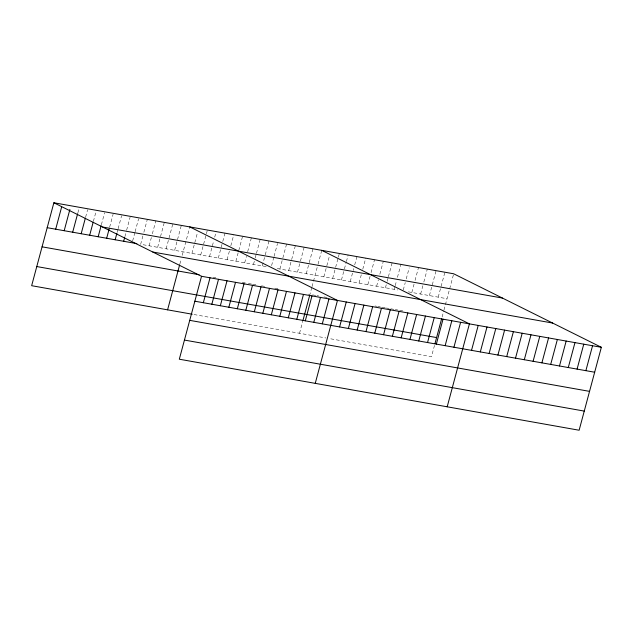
<?xml version="1.0" encoding="UTF-8"?>
<svg xmlns="http://www.w3.org/2000/svg" width="633" height="633" viewBox="0 0 633 633"><rect width="100%" height="100%" fill="white"/><g stroke="black" fill="none" stroke-linecap="round" stroke-linejoin="round"><path stroke-width="0.47" stroke-dasharray="3.17 2.37" d="M77.875 212.83L78.864 209.143M85.629 217.111L87.607 209.729M93.383 221.392L96.105 211.24M101.383 224.747L104.603 212.743M109.636 227.176L113.093 214.255M117.137 232.382L117.88 229.613M118.126 228.687L121.591 215.766M124.891 236.663L126.378 231.124M126.624 230.198L130.089 217.277M132.645 240.936L134.876 232.627M135.122 231.71L138.587 218.781M142.876 235.982L140.653 244.291L267.569 266.841M143.865 232.295L147.331 219.366M149.143 245.802L151.374 237.494M152.363 233.799L155.821 220.877M157.641 247.313L164.319 222.389M166.139 248.824L172.817 223.9M174.637 250.328L181.315 225.403M179.867 264.016L181.267 258.802M182.201 255.321L189.805 226.915M191.926 253.398L197.615 232.169M200.724 254.964L206.16 234.653M206.413 233.735L207.402 230.04M209.515 256.523L213.725 240.833M214.714 237.138L216.193 231.599M218.314 258.09L222.523 242.399M222.769 241.474L224.992 233.166M227.112 259.649L229.581 250.423M230.823 245.802L233.791 234.724M235.903 261.215L242.581 236.291M244.702 262.774L246.435 256.318M247.669 251.697L251.38 237.85M253.501 264.341L254.98 258.802M255.234 257.876L256.223 254.181M256.468 253.263L260.179 239.416M262.291 265.9L265.013 255.748M265.267 254.822L268.97 240.975M271.589 265.615L273.812 257.307M274.057 256.389L277.523 243.46M279.889 269.025L282.611 258.873M282.856 257.947L286.567 244.101M288.68 270.592L291.402 260.432M291.655 259.514L295.358 245.667M297.478 272.15L300.2 261.999M300.446 261.073L304.156 247.226M306.277 273.709L308.999 263.557M309.244 262.632L312.955 248.785M299.528 333.274L302.796 321.097M311.808 287.453L309.941 294.416L308.184 294.1M312.037 286.583L317.79 265.124M318.043 264.198L321.746 250.351M323.867 276.835L326.588 266.683M326.834 265.757L329.556 255.605M332.665 278.401L335.387 268.25M335.632 267.324L338.101 258.09M338.354 257.172L339.343 253.477M341.456 279.96L344.178 269.808M344.431 268.883L346.156 262.426M346.409 261.5L348.134 255.036M350.255 281.527L352.977 271.367M353.222 270.449L353.72 268.598M354.709 264.911L356.933 256.602M359.053 283.086L361.277 274.777M362.764 269.239L365.732 258.161M367.844 284.652L370.076 276.344M371.065 272.649L374.522 259.728M376.643 286.211L378.376 279.754M379.855 274.216L383.321 261.287M385.442 287.778L386.921 282.239M387.174 281.313L388.164 277.618M388.409 276.7L392.12 262.853M394.232 289.336L394.976 286.567M395.221 285.641L396.464 281.028M397.453 277.333L400.911 264.412M403.276 289.977L405.255 282.595M406.244 278.9L409.219 267.822M411.83 292.462L414.053 284.154M415.042 280.459L418.508 267.537M420.621 294.029L422.852 285.72M423.841 282.025L427.299 269.104M429.419 295.587L436.097 270.663M438.218 297.146L444.896 272.222M434.499 345.404L431.469 356.711L329.437 338.592M442.119 316.983L443.749 310.89M443.978 310.02L445.149 305.676M445.379 304.805L453.687 273.788M277.246 268.558L397.753 289.961M408.309 291.837L447.009 298.713M213.186 277.23L215.821 277.697M242.21 282.381L247.487 283.323M248.373 283.481L251.887 284.106M252.765 284.257L256.286 284.882M261.564 285.823L265.085 286.448M274.762 288.165L278.275 288.79M312.583 294.883L316.096 295.508M316.983 295.666L318.739 295.975M324.017 296.917L327.538 297.542M375.037 305.976L376.793 306.293M377.672 306.443L380.314 306.918M382.071 307.227L385.592 307.852M386.47 308.01L389.105 308.477M390.87 308.793L394.383 309.418M395.261 309.569L397.904 310.043M399.66 310.352L403.181 310.977M193.975 314.53L325.916 337.967"/><path stroke-width="0.95" d="M53.868 202.766L201.531 276.289L179.313 359.212L579.132 430.234L601.35 347.303L453.687 273.788L53.868 202.766L31.65 285.697L192.218 314.213M55.688 229.201L61.623 207.046M64.186 230.713L69.875 209.476M72.676 232.216L77.63 213.756M81.174 233.727L85.384 218.037M89.672 235.239L93.138 222.318M98.17 236.75L101.138 225.672M106.668 238.253L109.137 229.027M115.159 239.765L116.891 233.3M123.657 241.276L124.646 237.581M167.587 309.838L179.63 264.887M203.343 302.724L210.029 277.8M211.841 304.228L218.52 279.303M220.339 305.739L227.018 280.815M228.837 307.25L235.516 282.326M237.335 308.754L244.014 283.829M245.826 310.265L252.504 285.341M254.324 311.776L261.002 286.852M262.822 313.288L269.5 288.363M271.32 314.791L277.998 289.867M279.81 316.302L286.488 291.378M288.308 317.813L294.986 292.889M296.806 319.325L303.484 294.4M303.025 320.227L309.703 295.31M305.304 320.828L311.982 295.904M313.794 322.339L320.48 297.415M322.292 323.851L328.97 298.926M315.25 383.361L337.468 300.438L189.805 226.915M339.589 326.921L346.267 301.996M348.379 328.48L355.058 303.555M357.178 330.046L363.856 305.122M365.977 331.605L372.655 306.681M374.768 333.172L381.446 308.247M383.566 334.73L390.245 309.806M392.365 336.297L399.043 311.373M401.156 337.856L407.834 312.931M409.955 339.423L416.633 314.498M418.753 340.981L425.431 316.057M427.544 342.548L434.222 317.624M434.966 343.664L441.644 318.747M436.343 344.107L443.021 319.182M445.141 345.673L451.82 320.749M453.932 347.232L460.61 322.308M447.191 406.797L469.409 323.867L321.746 250.351M471.53 350.358L478.208 325.433M480.32 351.916L486.999 326.992M489.119 353.483L495.797 328.559M497.918 355.042L504.596 330.117M506.709 356.608L513.387 331.684M515.507 358.167L522.185 333.243M524.306 359.734L530.984 334.81M533.097 361.293L539.775 336.368M541.895 362.859L548.574 337.935M550.694 364.418L557.372 339.494M559.485 365.985L566.163 341.06M568.284 367.544L574.962 342.619M577.082 369.11L583.761 344.178M585.873 370.669L592.551 345.745M102.601 227.025L502.42 298.048M47.19 227.69L136.87 243.626M152.798 252.029L552.625 323.044M42.063 246.83L199.11 274.73M201.531 276.289L601.35 347.303M36.777 266.556L436.596 337.571M194.853 301.213L594.672 372.228M189.726 320.353L589.545 391.368M184.44 340.071L584.259 411.094"/></g></svg>
